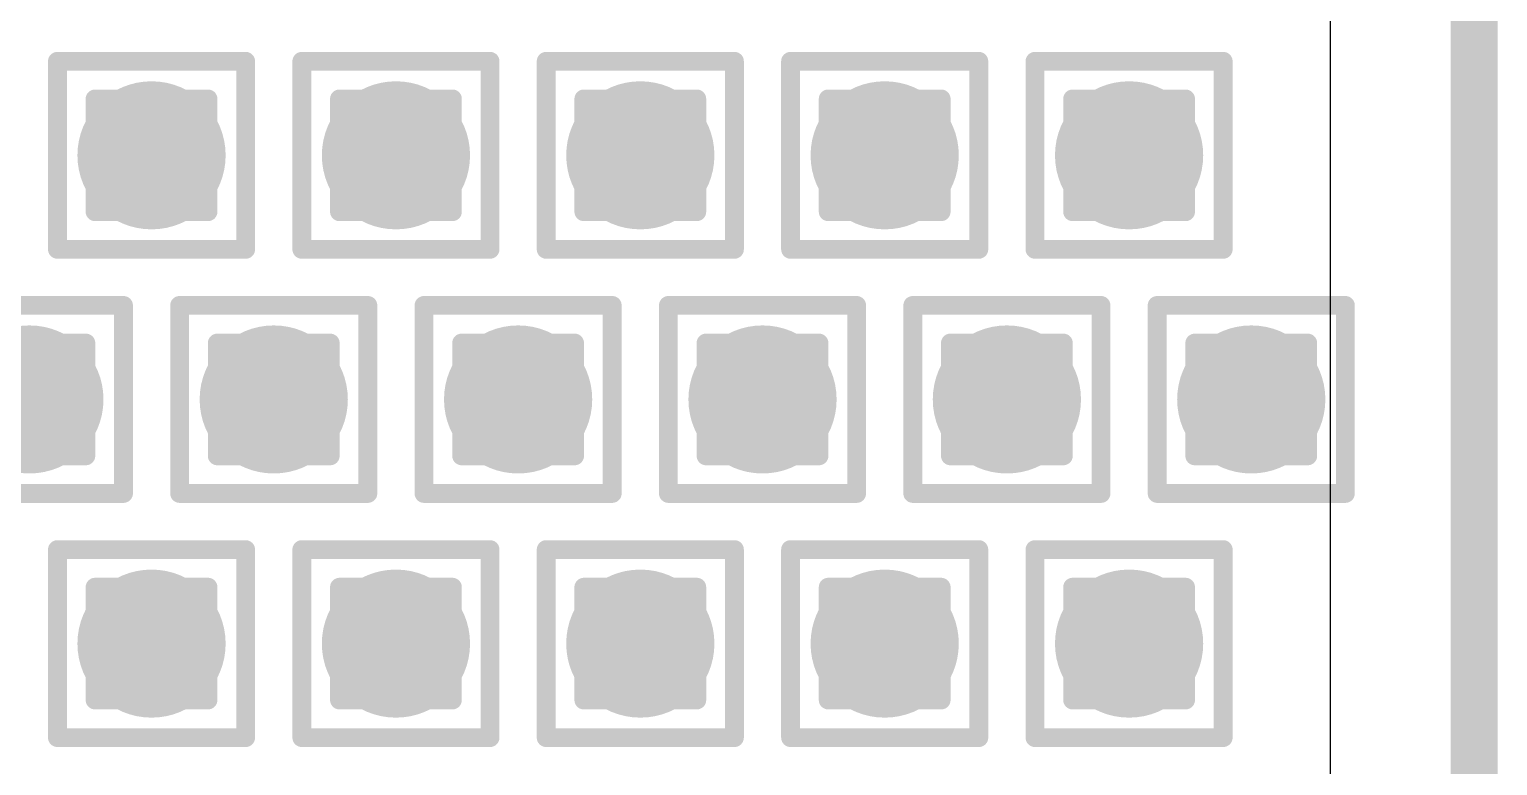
# Model space of a CAD drawing. Header units: inches. Extents: x -18 to 5357, y -8 to 5291.
# Drawn here: x 42.101 to 46.064, y 9.728 to 11.717 of the extents above; entities that cross this region are included whole.
import ezdxf

# ---------------------------------------------------------------- set-up
doc = ezdxf.new("R2010")
doc.units = ezdxf.units.IN
for name, color, linetype in [('Board Outline', 216, 'Continuous'), ('Bottom Layer', 5, 'Continuous'), ('Drill Drawing', 1, 'Continuous'), ('Ground', 16, 'Continuous'), ('Power', 76, 'Continuous'), ('Top Layer', 1, 'Continuous'), ('Via Holes', 16, 'Continuous')]:
    doc.layers.add(name, color=color, linetype=linetype)

msp = doc.modelspace()

# ---------------------------------------------------------------- hatches: boundary and pattern name
at = {"layer": 'Bottom Layer'}
h = msp.add_hatch(color=5, dxfattribs=at)
edge = h.paths.add_edge_path()
edge.add_arc((42.4308, 11.3767), 0.2, 0, 360)
h = msp.add_hatch(color=5, dxfattribs=at)
edge = h.paths.add_edge_path()
edge.add_arc((43.0904, 11.3767), 0.2, 0, 360)
h = msp.add_hatch(color=5, dxfattribs=at)
edge = h.paths.add_edge_path()
edge.add_arc((43.7499, 11.3767), 0.2, 0, 360)
h = msp.add_hatch(color=5, dxfattribs=at)
edge = h.paths.add_edge_path()
edge.add_arc((44.4094, 11.3767), 0.2, 0, 360)
h = msp.add_hatch(color=5, dxfattribs=at)
edge = h.paths.add_edge_path()
edge.add_arc((45.069, 11.3767), 0.2, 0, 360)
h = msp.add_hatch(color=5, dxfattribs=at)
edge = h.paths.add_edge_path()
edge.add_arc((42.1011, 10.7172), 0.2, 0, 360)
h = msp.add_hatch(color=5, dxfattribs=at)
edge = h.paths.add_edge_path()
edge.add_arc((42.7606, 10.7172), 0.2, 0, 360)
h = msp.add_hatch(color=5, dxfattribs=at)
edge = h.paths.add_edge_path()
edge.add_arc((43.4201, 10.7172), 0.2, 0, 360)
h = msp.add_hatch(color=5, dxfattribs=at)
edge = h.paths.add_edge_path()
edge.add_arc((44.0797, 10.7172), 0.2, 0, 360)
h = msp.add_hatch(color=5, dxfattribs=at)
edge = h.paths.add_edge_path()
edge.add_arc((44.7392, 10.7172), 0.2, 0, 360)
h = msp.add_hatch(color=5, dxfattribs=at)
edge = h.paths.add_edge_path()
edge.add_arc((45.3987, 10.7172), 0.2, 0, 360)
h = msp.add_hatch(color=5, dxfattribs=at)
edge = h.paths.add_edge_path()
edge.add_arc((42.4308, 10.0576), 0.2, 0, 360)
h = msp.add_hatch(color=5, dxfattribs=at)
edge = h.paths.add_edge_path()
edge.add_arc((43.0904, 10.0576), 0.2, 0, 360)
h = msp.add_hatch(color=5, dxfattribs=at)
edge = h.paths.add_edge_path()
edge.add_arc((43.7499, 10.0576), 0.2, 0, 360)
h = msp.add_hatch(color=5, dxfattribs=at)
edge = h.paths.add_edge_path()
edge.add_arc((44.4094, 10.0576), 0.2, 0, 360)
h = msp.add_hatch(color=5, dxfattribs=at)
edge = h.paths.add_edge_path()
edge.add_arc((45.069, 10.0576), 0.2, 0, 360)
at = {"layer": 'Ground'}
h = msp.add_hatch(color=16, dxfattribs=at)
edge = h.paths.add_edge_path()
edge.add_arc((42.4308, 11.3767), 0.2, 0, 360)
h = msp.add_hatch(color=16, dxfattribs=at)
edge = h.paths.add_edge_path()
edge.add_arc((43.0904, 11.3767), 0.2, 0, 360)
h = msp.add_hatch(color=16, dxfattribs=at)
edge = h.paths.add_edge_path()
edge.add_arc((43.7499, 11.3767), 0.2, 0, 360)
h = msp.add_hatch(color=16, dxfattribs=at)
edge = h.paths.add_edge_path()
edge.add_arc((44.4094, 11.3767), 0.2, 0, 360)
h = msp.add_hatch(color=16, dxfattribs=at)
edge = h.paths.add_edge_path()
edge.add_arc((45.069, 11.3767), 0.2, 0, 360)
h = msp.add_hatch(color=16, dxfattribs=at)
edge = h.paths.add_edge_path()
edge.add_arc((42.1011, 10.7172), 0.2, 0, 360)
h = msp.add_hatch(color=16, dxfattribs=at)
edge = h.paths.add_edge_path()
edge.add_arc((42.7606, 10.7172), 0.2, 0, 360)
h = msp.add_hatch(color=16, dxfattribs=at)
edge = h.paths.add_edge_path()
edge.add_arc((43.4201, 10.7172), 0.2, 0, 360)
h = msp.add_hatch(color=16, dxfattribs=at)
edge = h.paths.add_edge_path()
edge.add_arc((44.0797, 10.7172), 0.2, 0, 360)
h = msp.add_hatch(color=16, dxfattribs=at)
edge = h.paths.add_edge_path()
edge.add_arc((44.7392, 10.7172), 0.2, 0, 360)
h = msp.add_hatch(color=16, dxfattribs=at)
edge = h.paths.add_edge_path()
edge.add_arc((45.3987, 10.7172), 0.2, 0, 360)
h = msp.add_hatch(color=16, dxfattribs=at)
edge = h.paths.add_edge_path()
edge.add_arc((42.4308, 10.0576), 0.2, 0, 360)
h = msp.add_hatch(color=16, dxfattribs=at)
edge = h.paths.add_edge_path()
edge.add_arc((43.0904, 10.0576), 0.2, 0, 360)
h = msp.add_hatch(color=16, dxfattribs=at)
edge = h.paths.add_edge_path()
edge.add_arc((43.7499, 10.0576), 0.2, 0, 360)
h = msp.add_hatch(color=16, dxfattribs=at)
edge = h.paths.add_edge_path()
edge.add_arc((44.4094, 10.0576), 0.2, 0, 360)
h = msp.add_hatch(color=16, dxfattribs=at)
edge = h.paths.add_edge_path()
edge.add_arc((45.069, 10.0576), 0.2, 0, 360)
at = {"layer": 'Power'}
h = msp.add_hatch(color=76, dxfattribs=at)
edge = h.paths.add_edge_path()
edge.add_arc((42.4308, 11.3767), 0.2, 0, 360)
h = msp.add_hatch(color=76, dxfattribs=at)
edge = h.paths.add_edge_path()
edge.add_arc((43.0904, 11.3767), 0.2, 0, 360)
h = msp.add_hatch(color=76, dxfattribs=at)
edge = h.paths.add_edge_path()
edge.add_arc((43.7499, 11.3767), 0.2, 0, 360)
h = msp.add_hatch(color=76, dxfattribs=at)
edge = h.paths.add_edge_path()
edge.add_arc((44.4094, 11.3767), 0.2, 0, 360)
h = msp.add_hatch(color=76, dxfattribs=at)
edge = h.paths.add_edge_path()
edge.add_arc((45.069, 11.3767), 0.2, 0, 360)
h = msp.add_hatch(color=76, dxfattribs=at)
edge = h.paths.add_edge_path()
edge.add_arc((42.1011, 10.7172), 0.2, 0, 360)
h = msp.add_hatch(color=76, dxfattribs=at)
edge = h.paths.add_edge_path()
edge.add_arc((42.7606, 10.7172), 0.2, 0, 360)
h = msp.add_hatch(color=76, dxfattribs=at)
edge = h.paths.add_edge_path()
edge.add_arc((43.4201, 10.7172), 0.2, 0, 360)
h = msp.add_hatch(color=76, dxfattribs=at)
edge = h.paths.add_edge_path()
edge.add_arc((44.0797, 10.7172), 0.2, 0, 360)
h = msp.add_hatch(color=76, dxfattribs=at)
edge = h.paths.add_edge_path()
edge.add_arc((44.7392, 10.7172), 0.2, 0, 360)
h = msp.add_hatch(color=76, dxfattribs=at)
edge = h.paths.add_edge_path()
edge.add_arc((45.3987, 10.7172), 0.2, 0, 360)
h = msp.add_hatch(color=76, dxfattribs=at)
edge = h.paths.add_edge_path()
edge.add_arc((42.4308, 10.0576), 0.2, 0, 360)
h = msp.add_hatch(color=76, dxfattribs=at)
edge = h.paths.add_edge_path()
edge.add_arc((43.0904, 10.0576), 0.2, 0, 360)
h = msp.add_hatch(color=76, dxfattribs=at)
edge = h.paths.add_edge_path()
edge.add_arc((43.7499, 10.0576), 0.2, 0, 360)
h = msp.add_hatch(color=76, dxfattribs=at)
edge = h.paths.add_edge_path()
edge.add_arc((44.4094, 10.0576), 0.2, 0, 360)
h = msp.add_hatch(color=76, dxfattribs=at)
edge = h.paths.add_edge_path()
edge.add_arc((45.069, 10.0576), 0.2, 0, 360)
at = {"layer": 'Top Layer'}
h = msp.add_hatch(color=1, dxfattribs=at)
edge = h.paths.add_edge_path()
edge.add_arc((42.4308, 11.3767), 0.2, 0, 360)
h = msp.add_hatch(color=1, dxfattribs=at)
edge = h.paths.add_edge_path()
edge.add_arc((43.0904, 11.3767), 0.2, 0, 360)
h = msp.add_hatch(color=1, dxfattribs=at)
edge = h.paths.add_edge_path()
edge.add_arc((43.7499, 11.3767), 0.2, 0, 360)
h = msp.add_hatch(color=1, dxfattribs=at)
edge = h.paths.add_edge_path()
edge.add_arc((44.4094, 11.3767), 0.2, 0, 360)
h = msp.add_hatch(color=1, dxfattribs=at)
edge = h.paths.add_edge_path()
edge.add_arc((45.069, 11.3767), 0.2, 0, 360)
h = msp.add_hatch(color=1, dxfattribs=at)
edge = h.paths.add_edge_path()
edge.add_arc((42.1011, 10.7172), 0.2, 0, 360)
h = msp.add_hatch(color=1, dxfattribs=at)
edge = h.paths.add_edge_path()
edge.add_arc((42.7606, 10.7172), 0.2, 0, 360)
h = msp.add_hatch(color=1, dxfattribs=at)
edge = h.paths.add_edge_path()
edge.add_arc((43.4201, 10.7172), 0.2, 0, 360)
h = msp.add_hatch(color=1, dxfattribs=at)
edge = h.paths.add_edge_path()
edge.add_arc((44.0797, 10.7172), 0.2, 0, 360)
h = msp.add_hatch(color=1, dxfattribs=at)
edge = h.paths.add_edge_path()
edge.add_arc((44.7392, 10.7172), 0.2, 0, 360)
h = msp.add_hatch(color=1, dxfattribs=at)
edge = h.paths.add_edge_path()
edge.add_arc((45.3987, 10.7172), 0.2, 0, 360)
h = msp.add_hatch(color=1, dxfattribs=at)
edge = h.paths.add_edge_path()
edge.add_arc((42.4308, 10.0576), 0.2, 0, 360)
h = msp.add_hatch(color=1, dxfattribs=at)
edge = h.paths.add_edge_path()
edge.add_arc((43.0904, 10.0576), 0.2, 0, 360)
h = msp.add_hatch(color=1, dxfattribs=at)
edge = h.paths.add_edge_path()
edge.add_arc((43.7499, 10.0576), 0.2, 0, 360)
h = msp.add_hatch(color=1, dxfattribs=at)
edge = h.paths.add_edge_path()
edge.add_arc((44.4094, 10.0576), 0.2, 0, 360)
h = msp.add_hatch(color=1, dxfattribs=at)
edge = h.paths.add_edge_path()
edge.add_arc((45.069, 10.0576), 0.2, 0, 360)
at = {"layer": 'Via Holes'}
h = msp.add_hatch(color=7, dxfattribs=at)
edge = h.paths.add_edge_path()
edge.add_arc((42.4308, 11.3767), 0.1, 0, 360)
h = msp.add_hatch(color=7, dxfattribs=at)
edge = h.paths.add_edge_path()
edge.add_arc((43.0904, 11.3767), 0.1, 0, 360)
h = msp.add_hatch(color=7, dxfattribs=at)
edge = h.paths.add_edge_path()
edge.add_arc((43.7499, 11.3767), 0.1, 0, 360)
h = msp.add_hatch(color=7, dxfattribs=at)
edge = h.paths.add_edge_path()
edge.add_arc((44.4094, 11.3767), 0.1, 0, 360)
h = msp.add_hatch(color=7, dxfattribs=at)
edge = h.paths.add_edge_path()
edge.add_arc((45.069, 11.3767), 0.1, 0, 360)
h = msp.add_hatch(color=7, dxfattribs=at)
edge = h.paths.add_edge_path()
edge.add_arc((42.1011, 10.7172), 0.1, 0, 360)
h = msp.add_hatch(color=7, dxfattribs=at)
edge = h.paths.add_edge_path()
edge.add_arc((42.7606, 10.7172), 0.1, 0, 360)
h = msp.add_hatch(color=7, dxfattribs=at)
edge = h.paths.add_edge_path()
edge.add_arc((43.4201, 10.7172), 0.1, 0, 360)
h = msp.add_hatch(color=7, dxfattribs=at)
edge = h.paths.add_edge_path()
edge.add_arc((44.0797, 10.7172), 0.1, 0, 360)
h = msp.add_hatch(color=7, dxfattribs=at)
edge = h.paths.add_edge_path()
edge.add_arc((44.7392, 10.7172), 0.1, 0, 360)
h = msp.add_hatch(color=7, dxfattribs=at)
edge = h.paths.add_edge_path()
edge.add_arc((45.3987, 10.7172), 0.1, 0, 360)
h = msp.add_hatch(color=7, dxfattribs=at)
edge = h.paths.add_edge_path()
edge.add_arc((42.4308, 10.0576), 0.1, 0, 360)
h = msp.add_hatch(color=7, dxfattribs=at)
edge = h.paths.add_edge_path()
edge.add_arc((43.0904, 10.0576), 0.1, 0, 360)
h = msp.add_hatch(color=7, dxfattribs=at)
edge = h.paths.add_edge_path()
edge.add_arc((43.7499, 10.0576), 0.1, 0, 360)
h = msp.add_hatch(color=7, dxfattribs=at)
edge = h.paths.add_edge_path()
edge.add_arc((44.4094, 10.0576), 0.1, 0, 360)
h = msp.add_hatch(color=7, dxfattribs=at)
edge = h.paths.add_edge_path()
edge.add_arc((45.069, 10.0576), 0.1, 0, 360)

# ---------------------------------------------------------------- linework, layer by layer
at = {"layer": 'Board Outline'}
msp.add_lwpolyline([(46.0001, -1.4599, 0.127, 0.127, 0), (46.0001, 73.4601, 0.127, 0.127, 0)], format="xyseb", dxfattribs=at)
at = {"layer": 'Bottom Layer'}
msp.add_line((45.6117, 13.8565), (45.6117, -1.4599), dxfattribs=at)
at = {"layer": 'Drill Drawing'}
for points in [[(42.1768, 11.6307, 0.0508, 0.0508, 0), (42.6848, 11.6307, 0.0508, 0.0508, 0)], [(42.1768, 11.1227, 0.0508, 0.0508, 0), (42.1768, 11.6307, 0.0508, 0.0508, 0)], [(42.6848, 11.1227, 0.0508, 0.0508, 0), (42.6848, 11.6307, 0.0508, 0.0508, 0)], [(42.8364, 11.6307, 0.0508, 0.0508, 0), (43.3444, 11.6307, 0.0508, 0.0508, 0)], [(42.8364, 11.1227, 0.0508, 0.0508, 0), (42.8364, 11.6307, 0.0508, 0.0508, 0)], [(43.3444, 11.1227, 0.0508, 0.0508, 0), (43.3444, 11.6307, 0.0508, 0.0508, 0)], [(43.4959, 11.6307, 0.0508, 0.0508, 0), (44.0039, 11.6307, 0.0508, 0.0508, 0)], [(43.4959, 11.1227, 0.0508, 0.0508, 0), (43.4959, 11.6307, 0.0508, 0.0508, 0)], [(44.0039, 11.1227, 0.0508, 0.0508, 0), (44.0039, 11.6307, 0.0508, 0.0508, 0)], [(44.1554, 11.6307, 0.0508, 0.0508, 0), (44.6634, 11.6307, 0.0508, 0.0508, 0)], [(44.1554, 11.1227, 0.0508, 0.0508, 0), (44.1554, 11.6307, 0.0508, 0.0508, 0)], [(44.6634, 11.1227, 0.0508, 0.0508, 0), (44.6634, 11.6307, 0.0508, 0.0508, 0)], [(44.815, 11.6307, 0.0508, 0.0508, 0), (45.323, 11.6307, 0.0508, 0.0508, 0)], [(44.815, 11.1227, 0.0508, 0.0508, 0), (44.815, 11.6307, 0.0508, 0.0508, 0)], [(45.323, 11.1227, 0.0508, 0.0508, 0), (45.323, 11.6307, 0.0508, 0.0508, 0)], [(42.2784, 11.5291, 0.0508, 0.0508, 0), (42.5832, 11.5291, 0.0508, 0.0508, 0)], [(42.2784, 11.2243, 0.0508, 0.0508, 0), (42.2784, 11.5291, 0.0508, 0.0508, 0)], [(42.5832, 11.2243, 0.0508, 0.0508, 0), (42.5832, 11.5291, 0.0508, 0.0508, 0)], [(42.938, 11.5291, 0.0508, 0.0508, 0), (43.2428, 11.5291, 0.0508, 0.0508, 0)], [(42.938, 11.2243, 0.0508, 0.0508, 0), (42.938, 11.5291, 0.0508, 0.0508, 0)], [(43.2428, 11.2243, 0.0508, 0.0508, 0), (43.2428, 11.5291, 0.0508, 0.0508, 0)], [(43.5975, 11.5291, 0.0508, 0.0508, 0), (43.9023, 11.5291, 0.0508, 0.0508, 0)], [(43.5975, 11.2243, 0.0508, 0.0508, 0), (43.5975, 11.5291, 0.0508, 0.0508, 0)], [(43.9023, 11.2243, 0.0508, 0.0508, 0), (43.9023, 11.5291, 0.0508, 0.0508, 0)], [(44.257, 11.5291, 0.0508, 0.0508, 0), (44.5618, 11.5291, 0.0508, 0.0508, 0)], [(44.257, 11.2243, 0.0508, 0.0508, 0), (44.257, 11.5291, 0.0508, 0.0508, 0)], [(44.5618, 11.2243, 0.0508, 0.0508, 0), (44.5618, 11.5291, 0.0508, 0.0508, 0)], [(44.9166, 11.5291, 0.0508, 0.0508, 0), (45.2214, 11.5291, 0.0508, 0.0508, 0)], [(44.9166, 11.2243, 0.0508, 0.0508, 0), (44.9166, 11.5291, 0.0508, 0.0508, 0)], [(45.2214, 11.2243, 0.0508, 0.0508, 0), (45.2214, 11.5291, 0.0508, 0.0508, 0)], [(42.2784, 11.2243, 0.0508, 0.0508, 0), (42.5832, 11.2243, 0.0508, 0.0508, 0)], [(42.938, 11.2243, 0.0508, 0.0508, 0), (43.2428, 11.2243, 0.0508, 0.0508, 0)], [(43.5975, 11.2243, 0.0508, 0.0508, 0), (43.9023, 11.2243, 0.0508, 0.0508, 0)], [(44.257, 11.2243, 0.0508, 0.0508, 0), (44.5618, 11.2243, 0.0508, 0.0508, 0)], [(44.9166, 11.2243, 0.0508, 0.0508, 0), (45.2214, 11.2243, 0.0508, 0.0508, 0)], [(42.1768, 11.1227, 0.0508, 0.0508, 0), (42.6848, 11.1227, 0.0508, 0.0508, 0)], [(42.8364, 11.1227, 0.0508, 0.0508, 0), (43.3444, 11.1227, 0.0508, 0.0508, 0)], [(43.4959, 11.1227, 0.0508, 0.0508, 0), (44.0039, 11.1227, 0.0508, 0.0508, 0)], [(44.1554, 11.1227, 0.0508, 0.0508, 0), (44.6634, 11.1227, 0.0508, 0.0508, 0)], [(44.815, 11.1227, 0.0508, 0.0508, 0), (45.323, 11.1227, 0.0508, 0.0508, 0)], [(41.8471, 10.9712, 0.0508, 0.0508, 0), (42.3551, 10.9712, 0.0508, 0.0508, 0)], [(42.3551, 10.4632, 0.0508, 0.0508, 0), (42.3551, 10.9712, 0.0508, 0.0508, 0)], [(42.5066, 10.9712, 0.0508, 0.0508, 0), (43.0146, 10.9712, 0.0508, 0.0508, 0)], [(42.5066, 10.4632, 0.0508, 0.0508, 0), (42.5066, 10.9712, 0.0508, 0.0508, 0)], [(43.0146, 10.4632, 0.0508, 0.0508, 0), (43.0146, 10.9712, 0.0508, 0.0508, 0)], [(43.1661, 10.9712, 0.0508, 0.0508, 0), (43.6741, 10.9712, 0.0508, 0.0508, 0)], [(43.1661, 10.4632, 0.0508, 0.0508, 0), (43.1661, 10.9712, 0.0508, 0.0508, 0)], [(43.6741, 10.4632, 0.0508, 0.0508, 0), (43.6741, 10.9712, 0.0508, 0.0508, 0)], [(43.8257, 10.9712, 0.0508, 0.0508, 0), (44.3337, 10.9712, 0.0508, 0.0508, 0)], [(43.8257, 10.4632, 0.0508, 0.0508, 0), (43.8257, 10.9712, 0.0508, 0.0508, 0)], [(44.3337, 10.4632, 0.0508, 0.0508, 0), (44.3337, 10.9712, 0.0508, 0.0508, 0)], [(44.4852, 10.9712, 0.0508, 0.0508, 0), (44.9932, 10.9712, 0.0508, 0.0508, 0)], [(44.4852, 10.4632, 0.0508, 0.0508, 0), (44.4852, 10.9712, 0.0508, 0.0508, 0)], [(44.9932, 10.4632, 0.0508, 0.0508, 0), (44.9932, 10.9712, 0.0508, 0.0508, 0)], [(45.1447, 10.9712, 0.0508, 0.0508, 0), (45.6527, 10.9712, 0.0508, 0.0508, 0)], [(45.1447, 10.4632, 0.0508, 0.0508, 0), (45.1447, 10.9712, 0.0508, 0.0508, 0)], [(45.6527, 10.4632, 0.0508, 0.0508, 0), (45.6527, 10.9712, 0.0508, 0.0508, 0)], [(41.9487, 10.8696, 0.0508, 0.0508, 0), (42.2535, 10.8696, 0.0508, 0.0508, 0)], [(42.2535, 10.5648, 0.0508, 0.0508, 0), (42.2535, 10.8696, 0.0508, 0.0508, 0)], [(42.6082, 10.8696, 0.0508, 0.0508, 0), (42.913, 10.8696, 0.0508, 0.0508, 0)], [(42.6082, 10.5648, 0.0508, 0.0508, 0), (42.6082, 10.8696, 0.0508, 0.0508, 0)], [(42.913, 10.5648, 0.0508, 0.0508, 0), (42.913, 10.8696, 0.0508, 0.0508, 0)], [(43.2677, 10.8696, 0.0508, 0.0508, 0), (43.5725, 10.8696, 0.0508, 0.0508, 0)], [(43.2677, 10.5648, 0.0508, 0.0508, 0), (43.2677, 10.8696, 0.0508, 0.0508, 0)], [(43.5725, 10.5648, 0.0508, 0.0508, 0), (43.5725, 10.8696, 0.0508, 0.0508, 0)], [(43.9273, 10.8696, 0.0508, 0.0508, 0), (44.2321, 10.8696, 0.0508, 0.0508, 0)], [(43.9273, 10.5648, 0.0508, 0.0508, 0), (43.9273, 10.8696, 0.0508, 0.0508, 0)], [(44.2321, 10.5648, 0.0508, 0.0508, 0), (44.2321, 10.8696, 0.0508, 0.0508, 0)], [(44.5868, 10.8696, 0.0508, 0.0508, 0), (44.8916, 10.8696, 0.0508, 0.0508, 0)], [(44.5868, 10.5648, 0.0508, 0.0508, 0), (44.5868, 10.8696, 0.0508, 0.0508, 0)], [(44.8916, 10.5648, 0.0508, 0.0508, 0), (44.8916, 10.8696, 0.0508, 0.0508, 0)], [(45.2463, 10.8696, 0.0508, 0.0508, 0), (45.5511, 10.8696, 0.0508, 0.0508, 0)], [(45.2463, 10.5648, 0.0508, 0.0508, 0), (45.2463, 10.8696, 0.0508, 0.0508, 0)], [(45.5511, 10.5648, 0.0508, 0.0508, 0), (45.5511, 10.8696, 0.0508, 0.0508, 0)], [(41.9487, 10.5648, 0.0508, 0.0508, 0), (42.2535, 10.5648, 0.0508, 0.0508, 0)], [(42.6082, 10.5648, 0.0508, 0.0508, 0), (42.913, 10.5648, 0.0508, 0.0508, 0)], [(43.2677, 10.5648, 0.0508, 0.0508, 0), (43.5725, 10.5648, 0.0508, 0.0508, 0)], [(43.9273, 10.5648, 0.0508, 0.0508, 0), (44.2321, 10.5648, 0.0508, 0.0508, 0)], [(44.5868, 10.5648, 0.0508, 0.0508, 0), (44.8916, 10.5648, 0.0508, 0.0508, 0)], [(45.2463, 10.5648, 0.0508, 0.0508, 0), (45.5511, 10.5648, 0.0508, 0.0508, 0)], [(41.8471, 10.4632, 0.0508, 0.0508, 0), (42.3551, 10.4632, 0.0508, 0.0508, 0)], [(42.5066, 10.4632, 0.0508, 0.0508, 0), (43.0146, 10.4632, 0.0508, 0.0508, 0)], [(43.1661, 10.4632, 0.0508, 0.0508, 0), (43.6741, 10.4632, 0.0508, 0.0508, 0)], [(43.8257, 10.4632, 0.0508, 0.0508, 0), (44.3337, 10.4632, 0.0508, 0.0508, 0)], [(44.4852, 10.4632, 0.0508, 0.0508, 0), (44.9932, 10.4632, 0.0508, 0.0508, 0)], [(45.1447, 10.4632, 0.0508, 0.0508, 0), (45.6527, 10.4632, 0.0508, 0.0508, 0)], [(42.1768, 10.3116, 0.0508, 0.0508, 0), (42.6848, 10.3116, 0.0508, 0.0508, 0)], [(42.1768, 9.8036, 0.0508, 0.0508, 0), (42.1768, 10.3116, 0.0508, 0.0508, 0)], [(42.6848, 9.8036, 0.0508, 0.0508, 0), (42.6848, 10.3116, 0.0508, 0.0508, 0)], [(42.8364, 10.3116, 0.0508, 0.0508, 0), (43.3444, 10.3116, 0.0508, 0.0508, 0)], [(42.8364, 9.8036, 0.0508, 0.0508, 0), (42.8364, 10.3116, 0.0508, 0.0508, 0)], [(43.3444, 9.8036, 0.0508, 0.0508, 0), (43.3444, 10.3116, 0.0508, 0.0508, 0)], [(43.4959, 10.3116, 0.0508, 0.0508, 0), (44.0039, 10.3116, 0.0508, 0.0508, 0)], [(43.4959, 9.8036, 0.0508, 0.0508, 0), (43.4959, 10.3116, 0.0508, 0.0508, 0)], [(44.0039, 9.8036, 0.0508, 0.0508, 0), (44.0039, 10.3116, 0.0508, 0.0508, 0)], [(44.1554, 10.3116, 0.0508, 0.0508, 0), (44.6634, 10.3116, 0.0508, 0.0508, 0)], [(44.1554, 9.8036, 0.0508, 0.0508, 0), (44.1554, 10.3116, 0.0508, 0.0508, 0)], [(44.6634, 9.8036, 0.0508, 0.0508, 0), (44.6634, 10.3116, 0.0508, 0.0508, 0)], [(44.815, 10.3116, 0.0508, 0.0508, 0), (45.323, 10.3116, 0.0508, 0.0508, 0)], [(44.815, 9.8036, 0.0508, 0.0508, 0), (44.815, 10.3116, 0.0508, 0.0508, 0)], [(45.323, 9.8036, 0.0508, 0.0508, 0), (45.323, 10.3116, 0.0508, 0.0508, 0)], [(42.2784, 10.21, 0.0508, 0.0508, 0), (42.5832, 10.21, 0.0508, 0.0508, 0)], [(42.2784, 9.9052, 0.0508, 0.0508, 0), (42.2784, 10.21, 0.0508, 0.0508, 0)], [(42.5832, 9.9052, 0.0508, 0.0508, 0), (42.5832, 10.21, 0.0508, 0.0508, 0)], [(42.938, 10.21, 0.0508, 0.0508, 0), (43.2428, 10.21, 0.0508, 0.0508, 0)], [(42.938, 9.9052, 0.0508, 0.0508, 0), (42.938, 10.21, 0.0508, 0.0508, 0)], [(43.2428, 9.9052, 0.0508, 0.0508, 0), (43.2428, 10.21, 0.0508, 0.0508, 0)], [(43.5975, 10.21, 0.0508, 0.0508, 0), (43.9023, 10.21, 0.0508, 0.0508, 0)], [(43.5975, 9.9052, 0.0508, 0.0508, 0), (43.5975, 10.21, 0.0508, 0.0508, 0)], [(43.9023, 9.9052, 0.0508, 0.0508, 0), (43.9023, 10.21, 0.0508, 0.0508, 0)], [(44.257, 10.21, 0.0508, 0.0508, 0), (44.5618, 10.21, 0.0508, 0.0508, 0)], [(44.257, 9.9052, 0.0508, 0.0508, 0), (44.257, 10.21, 0.0508, 0.0508, 0)], [(44.5618, 9.9052, 0.0508, 0.0508, 0), (44.5618, 10.21, 0.0508, 0.0508, 0)], [(44.9166, 10.21, 0.0508, 0.0508, 0), (45.2214, 10.21, 0.0508, 0.0508, 0)], [(44.9166, 9.9052, 0.0508, 0.0508, 0), (44.9166, 10.21, 0.0508, 0.0508, 0)], [(45.2214, 9.9052, 0.0508, 0.0508, 0), (45.2214, 10.21, 0.0508, 0.0508, 0)], [(42.2784, 9.9052, 0.0508, 0.0508, 0), (42.5832, 9.9052, 0.0508, 0.0508, 0)], [(42.938, 9.9052, 0.0508, 0.0508, 0), (43.2428, 9.9052, 0.0508, 0.0508, 0)], [(43.5975, 9.9052, 0.0508, 0.0508, 0), (43.9023, 9.9052, 0.0508, 0.0508, 0)], [(44.257, 9.9052, 0.0508, 0.0508, 0), (44.5618, 9.9052, 0.0508, 0.0508, 0)], [(44.9166, 9.9052, 0.0508, 0.0508, 0), (45.2214, 9.9052, 0.0508, 0.0508, 0)], [(42.1768, 9.8036, 0.0508, 0.0508, 0), (42.6848, 9.8036, 0.0508, 0.0508, 0)], [(42.8364, 9.8036, 0.0508, 0.0508, 0), (43.3444, 9.8036, 0.0508, 0.0508, 0)], [(43.4959, 9.8036, 0.0508, 0.0508, 0), (44.0039, 9.8036, 0.0508, 0.0508, 0)], [(44.1554, 9.8036, 0.0508, 0.0508, 0), (44.6634, 9.8036, 0.0508, 0.0508, 0)], [(44.815, 9.8036, 0.0508, 0.0508, 0), (45.323, 9.8036, 0.0508, 0.0508, 0)]]:
    msp.add_lwpolyline(points, format="xyseb", dxfattribs=at)
for points in [[(42.1641, 11.6307, 0.0254, 0.0254, 1), (42.1895, 11.6307, 0.0254, 0.0254, 1)], [(42.1641, 11.6307, 0.0254, 0.0254, 1), (42.1895, 11.6307, 0.0254, 0.0254, 1)], [(42.6721, 11.6307, 0.0254, 0.0254, 1), (42.6975, 11.6307, 0.0254, 0.0254, 1)], [(42.6721, 11.6307, 0.0254, 0.0254, 1), (42.6975, 11.6307, 0.0254, 0.0254, 1)], [(42.8237, 11.6307, 0.0254, 0.0254, 1), (42.8491, 11.6307, 0.0254, 0.0254, 1)], [(42.8237, 11.6307, 0.0254, 0.0254, 1), (42.8491, 11.6307, 0.0254, 0.0254, 1)], [(43.3317, 11.6307, 0.0254, 0.0254, 1), (43.3571, 11.6307, 0.0254, 0.0254, 1)], [(43.3317, 11.6307, 0.0254, 0.0254, 1), (43.3571, 11.6307, 0.0254, 0.0254, 1)], [(43.4832, 11.6307, 0.0254, 0.0254, 1), (43.5086, 11.6307, 0.0254, 0.0254, 1)], [(43.4832, 11.6307, 0.0254, 0.0254, 1), (43.5086, 11.6307, 0.0254, 0.0254, 1)], [(43.9912, 11.6307, 0.0254, 0.0254, 1), (44.0166, 11.6307, 0.0254, 0.0254, 1)], [(43.9912, 11.6307, 0.0254, 0.0254, 1), (44.0166, 11.6307, 0.0254, 0.0254, 1)], [(44.1427, 11.6307, 0.0254, 0.0254, 1), (44.1681, 11.6307, 0.0254, 0.0254, 1)], [(44.1427, 11.6307, 0.0254, 0.0254, 1), (44.1681, 11.6307, 0.0254, 0.0254, 1)], [(44.6507, 11.6307, 0.0254, 0.0254, 1), (44.6761, 11.6307, 0.0254, 0.0254, 1)], [(44.6507, 11.6307, 0.0254, 0.0254, 1), (44.6761, 11.6307, 0.0254, 0.0254, 1)], [(44.8023, 11.6307, 0.0254, 0.0254, 1), (44.8277, 11.6307, 0.0254, 0.0254, 1)], [(44.8023, 11.6307, 0.0254, 0.0254, 1), (44.8277, 11.6307, 0.0254, 0.0254, 1)], [(45.3103, 11.6307, 0.0254, 0.0254, 1), (45.3357, 11.6307, 0.0254, 0.0254, 1)], [(45.3103, 11.6307, 0.0254, 0.0254, 1), (45.3357, 11.6307, 0.0254, 0.0254, 1)], [(42.2657, 11.5291, 0.0254, 0.0254, 1), (42.2911, 11.5291, 0.0254, 0.0254, 1)], [(42.2657, 11.5291, 0.0254, 0.0254, 1), (42.2911, 11.5291, 0.0254, 0.0254, 1)], [(42.5705, 11.5291, 0.0254, 0.0254, 1), (42.5959, 11.5291, 0.0254, 0.0254, 1)], [(42.5705, 11.5291, 0.0254, 0.0254, 1), (42.5959, 11.5291, 0.0254, 0.0254, 1)], [(42.9253, 11.5291, 0.0254, 0.0254, 1), (42.9507, 11.5291, 0.0254, 0.0254, 1)], [(42.9253, 11.5291, 0.0254, 0.0254, 1), (42.9507, 11.5291, 0.0254, 0.0254, 1)], [(43.2301, 11.5291, 0.0254, 0.0254, 1), (43.2555, 11.5291, 0.0254, 0.0254, 1)], [(43.2301, 11.5291, 0.0254, 0.0254, 1), (43.2555, 11.5291, 0.0254, 0.0254, 1)], [(43.5848, 11.5291, 0.0254, 0.0254, 1), (43.6102, 11.5291, 0.0254, 0.0254, 1)], [(43.5848, 11.5291, 0.0254, 0.0254, 1), (43.6102, 11.5291, 0.0254, 0.0254, 1)], [(43.8896, 11.5291, 0.0254, 0.0254, 1), (43.915, 11.5291, 0.0254, 0.0254, 1)], [(43.8896, 11.5291, 0.0254, 0.0254, 1), (43.915, 11.5291, 0.0254, 0.0254, 1)], [(44.2443, 11.5291, 0.0254, 0.0254, 1), (44.2697, 11.5291, 0.0254, 0.0254, 1)], [(44.2443, 11.5291, 0.0254, 0.0254, 1), (44.2697, 11.5291, 0.0254, 0.0254, 1)], [(44.5491, 11.5291, 0.0254, 0.0254, 1), (44.5745, 11.5291, 0.0254, 0.0254, 1)], [(44.5491, 11.5291, 0.0254, 0.0254, 1), (44.5745, 11.5291, 0.0254, 0.0254, 1)], [(44.9039, 11.5291, 0.0254, 0.0254, 1), (44.9293, 11.5291, 0.0254, 0.0254, 1)], [(44.9039, 11.5291, 0.0254, 0.0254, 1), (44.9293, 11.5291, 0.0254, 0.0254, 1)], [(45.2087, 11.5291, 0.0254, 0.0254, 1), (45.2341, 11.5291, 0.0254, 0.0254, 1)], [(45.2087, 11.5291, 0.0254, 0.0254, 1), (45.2341, 11.5291, 0.0254, 0.0254, 1)], [(42.2657, 11.2243, 0.0254, 0.0254, 1), (42.2911, 11.2243, 0.0254, 0.0254, 1)], [(42.2657, 11.2243, 0.0254, 0.0254, 1), (42.2911, 11.2243, 0.0254, 0.0254, 1)], [(42.5705, 11.2243, 0.0254, 0.0254, 1), (42.5959, 11.2243, 0.0254, 0.0254, 1)], [(42.5705, 11.2243, 0.0254, 0.0254, 1), (42.5959, 11.2243, 0.0254, 0.0254, 1)], [(42.9253, 11.2243, 0.0254, 0.0254, 1), (42.9507, 11.2243, 0.0254, 0.0254, 1)], [(42.9253, 11.2243, 0.0254, 0.0254, 1), (42.9507, 11.2243, 0.0254, 0.0254, 1)], [(43.2301, 11.2243, 0.0254, 0.0254, 1), (43.2555, 11.2243, 0.0254, 0.0254, 1)], [(43.2301, 11.2243, 0.0254, 0.0254, 1), (43.2555, 11.2243, 0.0254, 0.0254, 1)], [(43.5848, 11.2243, 0.0254, 0.0254, 1), (43.6102, 11.2243, 0.0254, 0.0254, 1)], [(43.5848, 11.2243, 0.0254, 0.0254, 1), (43.6102, 11.2243, 0.0254, 0.0254, 1)], [(43.8896, 11.2243, 0.0254, 0.0254, 1), (43.915, 11.2243, 0.0254, 0.0254, 1)], [(43.8896, 11.2243, 0.0254, 0.0254, 1), (43.915, 11.2243, 0.0254, 0.0254, 1)], [(44.2443, 11.2243, 0.0254, 0.0254, 1), (44.2697, 11.2243, 0.0254, 0.0254, 1)], [(44.2443, 11.2243, 0.0254, 0.0254, 1), (44.2697, 11.2243, 0.0254, 0.0254, 1)], [(44.5491, 11.2243, 0.0254, 0.0254, 1), (44.5745, 11.2243, 0.0254, 0.0254, 1)], [(44.5491, 11.2243, 0.0254, 0.0254, 1), (44.5745, 11.2243, 0.0254, 0.0254, 1)], [(44.9039, 11.2243, 0.0254, 0.0254, 1), (44.9293, 11.2243, 0.0254, 0.0254, 1)], [(44.9039, 11.2243, 0.0254, 0.0254, 1), (44.9293, 11.2243, 0.0254, 0.0254, 1)], [(45.2087, 11.2243, 0.0254, 0.0254, 1), (45.2341, 11.2243, 0.0254, 0.0254, 1)], [(45.2087, 11.2243, 0.0254, 0.0254, 1), (45.2341, 11.2243, 0.0254, 0.0254, 1)], [(42.1641, 11.1227, 0.0254, 0.0254, 1), (42.1895, 11.1227, 0.0254, 0.0254, 1)], [(42.1641, 11.1227, 0.0254, 0.0254, 1), (42.1895, 11.1227, 0.0254, 0.0254, 1)], [(42.6721, 11.1227, 0.0254, 0.0254, 1), (42.6975, 11.1227, 0.0254, 0.0254, 1)], [(42.6721, 11.1227, 0.0254, 0.0254, 1), (42.6975, 11.1227, 0.0254, 0.0254, 1)], [(42.8237, 11.1227, 0.0254, 0.0254, 1), (42.8491, 11.1227, 0.0254, 0.0254, 1)], [(42.8237, 11.1227, 0.0254, 0.0254, 1), (42.8491, 11.1227, 0.0254, 0.0254, 1)], [(43.3317, 11.1227, 0.0254, 0.0254, 1), (43.3571, 11.1227, 0.0254, 0.0254, 1)], [(43.3317, 11.1227, 0.0254, 0.0254, 1), (43.3571, 11.1227, 0.0254, 0.0254, 1)], [(43.4832, 11.1227, 0.0254, 0.0254, 1), (43.5086, 11.1227, 0.0254, 0.0254, 1)], [(43.4832, 11.1227, 0.0254, 0.0254, 1), (43.5086, 11.1227, 0.0254, 0.0254, 1)], [(43.9912, 11.1227, 0.0254, 0.0254, 1), (44.0166, 11.1227, 0.0254, 0.0254, 1)], [(43.9912, 11.1227, 0.0254, 0.0254, 1), (44.0166, 11.1227, 0.0254, 0.0254, 1)], [(44.1427, 11.1227, 0.0254, 0.0254, 1), (44.1681, 11.1227, 0.0254, 0.0254, 1)], [(44.1427, 11.1227, 0.0254, 0.0254, 1), (44.1681, 11.1227, 0.0254, 0.0254, 1)], [(44.6507, 11.1227, 0.0254, 0.0254, 1), (44.6761, 11.1227, 0.0254, 0.0254, 1)], [(44.6507, 11.1227, 0.0254, 0.0254, 1), (44.6761, 11.1227, 0.0254, 0.0254, 1)], [(44.8023, 11.1227, 0.0254, 0.0254, 1), (44.8277, 11.1227, 0.0254, 0.0254, 1)], [(44.8023, 11.1227, 0.0254, 0.0254, 1), (44.8277, 11.1227, 0.0254, 0.0254, 1)], [(45.3103, 11.1227, 0.0254, 0.0254, 1), (45.3357, 11.1227, 0.0254, 0.0254, 1)], [(45.3103, 11.1227, 0.0254, 0.0254, 1), (45.3357, 11.1227, 0.0254, 0.0254, 1)], [(42.3424, 10.9712, 0.0254, 0.0254, 1), (42.3678, 10.9712, 0.0254, 0.0254, 1)], [(42.3424, 10.9712, 0.0254, 0.0254, 1), (42.3678, 10.9712, 0.0254, 0.0254, 1)], [(42.4939, 10.9712, 0.0254, 0.0254, 1), (42.5193, 10.9712, 0.0254, 0.0254, 1)], [(42.4939, 10.9712, 0.0254, 0.0254, 1), (42.5193, 10.9712, 0.0254, 0.0254, 1)], [(43.0019, 10.9712, 0.0254, 0.0254, 1), (43.0273, 10.9712, 0.0254, 0.0254, 1)], [(43.0019, 10.9712, 0.0254, 0.0254, 1), (43.0273, 10.9712, 0.0254, 0.0254, 1)], [(43.1534, 10.9712, 0.0254, 0.0254, 1), (43.1788, 10.9712, 0.0254, 0.0254, 1)], [(43.1534, 10.9712, 0.0254, 0.0254, 1), (43.1788, 10.9712, 0.0254, 0.0254, 1)], [(43.6614, 10.9712, 0.0254, 0.0254, 1), (43.6868, 10.9712, 0.0254, 0.0254, 1)], [(43.6614, 10.9712, 0.0254, 0.0254, 1), (43.6868, 10.9712, 0.0254, 0.0254, 1)], [(43.813, 10.9712, 0.0254, 0.0254, 1), (43.8384, 10.9712, 0.0254, 0.0254, 1)], [(43.813, 10.9712, 0.0254, 0.0254, 1), (43.8384, 10.9712, 0.0254, 0.0254, 1)], [(44.321, 10.9712, 0.0254, 0.0254, 1), (44.3464, 10.9712, 0.0254, 0.0254, 1)], [(44.321, 10.9712, 0.0254, 0.0254, 1), (44.3464, 10.9712, 0.0254, 0.0254, 1)], [(44.4725, 10.9712, 0.0254, 0.0254, 1), (44.4979, 10.9712, 0.0254, 0.0254, 1)], [(44.4725, 10.9712, 0.0254, 0.0254, 1), (44.4979, 10.9712, 0.0254, 0.0254, 1)], [(44.9805, 10.9712, 0.0254, 0.0254, 1), (45.0059, 10.9712, 0.0254, 0.0254, 1)], [(44.9805, 10.9712, 0.0254, 0.0254, 1), (45.0059, 10.9712, 0.0254, 0.0254, 1)], [(45.132, 10.9712, 0.0254, 0.0254, 1), (45.1574, 10.9712, 0.0254, 0.0254, 1)], [(45.132, 10.9712, 0.0254, 0.0254, 1), (45.1574, 10.9712, 0.0254, 0.0254, 1)], [(45.64, 10.9712, 0.0254, 0.0254, 1), (45.6654, 10.9712, 0.0254, 0.0254, 1)], [(45.64, 10.9712, 0.0254, 0.0254, 1), (45.6654, 10.9712, 0.0254, 0.0254, 1)], [(42.2408, 10.8696, 0.0254, 0.0254, 1), (42.2662, 10.8696, 0.0254, 0.0254, 1)], [(42.2408, 10.8696, 0.0254, 0.0254, 1), (42.2662, 10.8696, 0.0254, 0.0254, 1)], [(42.5955, 10.8696, 0.0254, 0.0254, 1), (42.6209, 10.8696, 0.0254, 0.0254, 1)], [(42.5955, 10.8696, 0.0254, 0.0254, 1), (42.6209, 10.8696, 0.0254, 0.0254, 1)], [(42.9003, 10.8696, 0.0254, 0.0254, 1), (42.9257, 10.8696, 0.0254, 0.0254, 1)], [(42.9003, 10.8696, 0.0254, 0.0254, 1), (42.9257, 10.8696, 0.0254, 0.0254, 1)], [(43.255, 10.8696, 0.0254, 0.0254, 1), (43.2804, 10.8696, 0.0254, 0.0254, 1)], [(43.255, 10.8696, 0.0254, 0.0254, 1), (43.2804, 10.8696, 0.0254, 0.0254, 1)], [(43.5598, 10.8696, 0.0254, 0.0254, 1), (43.5852, 10.8696, 0.0254, 0.0254, 1)], [(43.5598, 10.8696, 0.0254, 0.0254, 1), (43.5852, 10.8696, 0.0254, 0.0254, 1)], [(43.9146, 10.8696, 0.0254, 0.0254, 1), (43.94, 10.8696, 0.0254, 0.0254, 1)], [(43.9146, 10.8696, 0.0254, 0.0254, 1), (43.94, 10.8696, 0.0254, 0.0254, 1)], [(44.2194, 10.8696, 0.0254, 0.0254, 1), (44.2448, 10.8696, 0.0254, 0.0254, 1)], [(44.2194, 10.8696, 0.0254, 0.0254, 1), (44.2448, 10.8696, 0.0254, 0.0254, 1)], [(44.5741, 10.8696, 0.0254, 0.0254, 1), (44.5995, 10.8696, 0.0254, 0.0254, 1)], [(44.5741, 10.8696, 0.0254, 0.0254, 1), (44.5995, 10.8696, 0.0254, 0.0254, 1)], [(44.8789, 10.8696, 0.0254, 0.0254, 1), (44.9043, 10.8696, 0.0254, 0.0254, 1)], [(44.8789, 10.8696, 0.0254, 0.0254, 1), (44.9043, 10.8696, 0.0254, 0.0254, 1)], [(45.2336, 10.8696, 0.0254, 0.0254, 1), (45.259, 10.8696, 0.0254, 0.0254, 1)], [(45.2336, 10.8696, 0.0254, 0.0254, 1), (45.259, 10.8696, 0.0254, 0.0254, 1)], [(45.5384, 10.8696, 0.0254, 0.0254, 1), (45.5638, 10.8696, 0.0254, 0.0254, 1)], [(45.5384, 10.8696, 0.0254, 0.0254, 1), (45.5638, 10.8696, 0.0254, 0.0254, 1)], [(42.2408, 10.5648, 0.0254, 0.0254, 1), (42.2662, 10.5648, 0.0254, 0.0254, 1)], [(42.2408, 10.5648, 0.0254, 0.0254, 1), (42.2662, 10.5648, 0.0254, 0.0254, 1)], [(42.5955, 10.5648, 0.0254, 0.0254, 1), (42.6209, 10.5648, 0.0254, 0.0254, 1)], [(42.5955, 10.5648, 0.0254, 0.0254, 1), (42.6209, 10.5648, 0.0254, 0.0254, 1)], [(42.9003, 10.5648, 0.0254, 0.0254, 1), (42.9257, 10.5648, 0.0254, 0.0254, 1)], [(42.9003, 10.5648, 0.0254, 0.0254, 1), (42.9257, 10.5648, 0.0254, 0.0254, 1)], [(43.255, 10.5648, 0.0254, 0.0254, 1), (43.2804, 10.5648, 0.0254, 0.0254, 1)], [(43.255, 10.5648, 0.0254, 0.0254, 1), (43.2804, 10.5648, 0.0254, 0.0254, 1)], [(43.5598, 10.5648, 0.0254, 0.0254, 1), (43.5852, 10.5648, 0.0254, 0.0254, 1)], [(43.5598, 10.5648, 0.0254, 0.0254, 1), (43.5852, 10.5648, 0.0254, 0.0254, 1)], [(43.9146, 10.5648, 0.0254, 0.0254, 1), (43.94, 10.5648, 0.0254, 0.0254, 1)], [(43.9146, 10.5648, 0.0254, 0.0254, 1), (43.94, 10.5648, 0.0254, 0.0254, 1)], [(44.2194, 10.5648, 0.0254, 0.0254, 1), (44.2448, 10.5648, 0.0254, 0.0254, 1)], [(44.2194, 10.5648, 0.0254, 0.0254, 1), (44.2448, 10.5648, 0.0254, 0.0254, 1)], [(44.5741, 10.5648, 0.0254, 0.0254, 1), (44.5995, 10.5648, 0.0254, 0.0254, 1)], [(44.5741, 10.5648, 0.0254, 0.0254, 1), (44.5995, 10.5648, 0.0254, 0.0254, 1)], [(44.8789, 10.5648, 0.0254, 0.0254, 1), (44.9043, 10.5648, 0.0254, 0.0254, 1)], [(44.8789, 10.5648, 0.0254, 0.0254, 1), (44.9043, 10.5648, 0.0254, 0.0254, 1)], [(45.2336, 10.5648, 0.0254, 0.0254, 1), (45.259, 10.5648, 0.0254, 0.0254, 1)], [(45.2336, 10.5648, 0.0254, 0.0254, 1), (45.259, 10.5648, 0.0254, 0.0254, 1)], [(45.5384, 10.5648, 0.0254, 0.0254, 1), (45.5638, 10.5648, 0.0254, 0.0254, 1)], [(45.5384, 10.5648, 0.0254, 0.0254, 1), (45.5638, 10.5648, 0.0254, 0.0254, 1)], [(42.3424, 10.4632, 0.0254, 0.0254, 1), (42.3678, 10.4632, 0.0254, 0.0254, 1)], [(42.3424, 10.4632, 0.0254, 0.0254, 1), (42.3678, 10.4632, 0.0254, 0.0254, 1)], [(42.4939, 10.4632, 0.0254, 0.0254, 1), (42.5193, 10.4632, 0.0254, 0.0254, 1)], [(42.4939, 10.4632, 0.0254, 0.0254, 1), (42.5193, 10.4632, 0.0254, 0.0254, 1)], [(43.0019, 10.4632, 0.0254, 0.0254, 1), (43.0273, 10.4632, 0.0254, 0.0254, 1)], [(43.0019, 10.4632, 0.0254, 0.0254, 1), (43.0273, 10.4632, 0.0254, 0.0254, 1)], [(43.1534, 10.4632, 0.0254, 0.0254, 1), (43.1788, 10.4632, 0.0254, 0.0254, 1)], [(43.1534, 10.4632, 0.0254, 0.0254, 1), (43.1788, 10.4632, 0.0254, 0.0254, 1)], [(43.6614, 10.4632, 0.0254, 0.0254, 1), (43.6868, 10.4632, 0.0254, 0.0254, 1)], [(43.6614, 10.4632, 0.0254, 0.0254, 1), (43.6868, 10.4632, 0.0254, 0.0254, 1)], [(43.813, 10.4632, 0.0254, 0.0254, 1), (43.8384, 10.4632, 0.0254, 0.0254, 1)], [(43.813, 10.4632, 0.0254, 0.0254, 1), (43.8384, 10.4632, 0.0254, 0.0254, 1)], [(44.321, 10.4632, 0.0254, 0.0254, 1), (44.3464, 10.4632, 0.0254, 0.0254, 1)], [(44.321, 10.4632, 0.0254, 0.0254, 1), (44.3464, 10.4632, 0.0254, 0.0254, 1)], [(44.4725, 10.4632, 0.0254, 0.0254, 1), (44.4979, 10.4632, 0.0254, 0.0254, 1)], [(44.4725, 10.4632, 0.0254, 0.0254, 1), (44.4979, 10.4632, 0.0254, 0.0254, 1)], [(44.9805, 10.4632, 0.0254, 0.0254, 1), (45.0059, 10.4632, 0.0254, 0.0254, 1)], [(44.9805, 10.4632, 0.0254, 0.0254, 1), (45.0059, 10.4632, 0.0254, 0.0254, 1)], [(45.132, 10.4632, 0.0254, 0.0254, 1), (45.1574, 10.4632, 0.0254, 0.0254, 1)], [(45.132, 10.4632, 0.0254, 0.0254, 1), (45.1574, 10.4632, 0.0254, 0.0254, 1)], [(45.64, 10.4632, 0.0254, 0.0254, 1), (45.6654, 10.4632, 0.0254, 0.0254, 1)], [(45.64, 10.4632, 0.0254, 0.0254, 1), (45.6654, 10.4632, 0.0254, 0.0254, 1)], [(42.1641, 10.3116, 0.0254, 0.0254, 1), (42.1895, 10.3116, 0.0254, 0.0254, 1)], [(42.1641, 10.3116, 0.0254, 0.0254, 1), (42.1895, 10.3116, 0.0254, 0.0254, 1)], [(42.6721, 10.3116, 0.0254, 0.0254, 1), (42.6975, 10.3116, 0.0254, 0.0254, 1)], [(42.6721, 10.3116, 0.0254, 0.0254, 1), (42.6975, 10.3116, 0.0254, 0.0254, 1)], [(42.8237, 10.3116, 0.0254, 0.0254, 1), (42.8491, 10.3116, 0.0254, 0.0254, 1)], [(42.8237, 10.3116, 0.0254, 0.0254, 1), (42.8491, 10.3116, 0.0254, 0.0254, 1)], [(43.3317, 10.3116, 0.0254, 0.0254, 1), (43.3571, 10.3116, 0.0254, 0.0254, 1)], [(43.3317, 10.3116, 0.0254, 0.0254, 1), (43.3571, 10.3116, 0.0254, 0.0254, 1)], [(43.4832, 10.3116, 0.0254, 0.0254, 1), (43.5086, 10.3116, 0.0254, 0.0254, 1)], [(43.4832, 10.3116, 0.0254, 0.0254, 1), (43.5086, 10.3116, 0.0254, 0.0254, 1)], [(43.9912, 10.3116, 0.0254, 0.0254, 1), (44.0166, 10.3116, 0.0254, 0.0254, 1)], [(43.9912, 10.3116, 0.0254, 0.0254, 1), (44.0166, 10.3116, 0.0254, 0.0254, 1)], [(44.1427, 10.3116, 0.0254, 0.0254, 1), (44.1681, 10.3116, 0.0254, 0.0254, 1)], [(44.1427, 10.3116, 0.0254, 0.0254, 1), (44.1681, 10.3116, 0.0254, 0.0254, 1)], [(44.6507, 10.3116, 0.0254, 0.0254, 1), (44.6761, 10.3116, 0.0254, 0.0254, 1)], [(44.6507, 10.3116, 0.0254, 0.0254, 1), (44.6761, 10.3116, 0.0254, 0.0254, 1)], [(44.8023, 10.3116, 0.0254, 0.0254, 1), (44.8277, 10.3116, 0.0254, 0.0254, 1)], [(44.8023, 10.3116, 0.0254, 0.0254, 1), (44.8277, 10.3116, 0.0254, 0.0254, 1)], [(45.3103, 10.3116, 0.0254, 0.0254, 1), (45.3357, 10.3116, 0.0254, 0.0254, 1)], [(45.3103, 10.3116, 0.0254, 0.0254, 1), (45.3357, 10.3116, 0.0254, 0.0254, 1)], [(42.2657, 10.21, 0.0254, 0.0254, 1), (42.2911, 10.21, 0.0254, 0.0254, 1)], [(42.2657, 10.21, 0.0254, 0.0254, 1), (42.2911, 10.21, 0.0254, 0.0254, 1)], [(42.5705, 10.21, 0.0254, 0.0254, 1), (42.5959, 10.21, 0.0254, 0.0254, 1)], [(42.5705, 10.21, 0.0254, 0.0254, 1), (42.5959, 10.21, 0.0254, 0.0254, 1)], [(42.9253, 10.21, 0.0254, 0.0254, 1), (42.9507, 10.21, 0.0254, 0.0254, 1)], [(42.9253, 10.21, 0.0254, 0.0254, 1), (42.9507, 10.21, 0.0254, 0.0254, 1)], [(43.2301, 10.21, 0.0254, 0.0254, 1), (43.2555, 10.21, 0.0254, 0.0254, 1)], [(43.2301, 10.21, 0.0254, 0.0254, 1), (43.2555, 10.21, 0.0254, 0.0254, 1)], [(43.5848, 10.21, 0.0254, 0.0254, 1), (43.6102, 10.21, 0.0254, 0.0254, 1)], [(43.5848, 10.21, 0.0254, 0.0254, 1), (43.6102, 10.21, 0.0254, 0.0254, 1)], [(43.8896, 10.21, 0.0254, 0.0254, 1), (43.915, 10.21, 0.0254, 0.0254, 1)], [(43.8896, 10.21, 0.0254, 0.0254, 1), (43.915, 10.21, 0.0254, 0.0254, 1)], [(44.2443, 10.21, 0.0254, 0.0254, 1), (44.2697, 10.21, 0.0254, 0.0254, 1)], [(44.2443, 10.21, 0.0254, 0.0254, 1), (44.2697, 10.21, 0.0254, 0.0254, 1)], [(44.5491, 10.21, 0.0254, 0.0254, 1), (44.5745, 10.21, 0.0254, 0.0254, 1)], [(44.5491, 10.21, 0.0254, 0.0254, 1), (44.5745, 10.21, 0.0254, 0.0254, 1)], [(44.9039, 10.21, 0.0254, 0.0254, 1), (44.9293, 10.21, 0.0254, 0.0254, 1)], [(44.9039, 10.21, 0.0254, 0.0254, 1), (44.9293, 10.21, 0.0254, 0.0254, 1)], [(45.2087, 10.21, 0.0254, 0.0254, 1), (45.2341, 10.21, 0.0254, 0.0254, 1)], [(45.2087, 10.21, 0.0254, 0.0254, 1), (45.2341, 10.21, 0.0254, 0.0254, 1)], [(42.2657, 9.9052, 0.0254, 0.0254, 1), (42.2911, 9.9052, 0.0254, 0.0254, 1)], [(42.2657, 9.9052, 0.0254, 0.0254, 1), (42.2911, 9.9052, 0.0254, 0.0254, 1)], [(42.5705, 9.9052, 0.0254, 0.0254, 1), (42.5959, 9.9052, 0.0254, 0.0254, 1)], [(42.5705, 9.9052, 0.0254, 0.0254, 1), (42.5959, 9.9052, 0.0254, 0.0254, 1)], [(42.9253, 9.9052, 0.0254, 0.0254, 1), (42.9507, 9.9052, 0.0254, 0.0254, 1)], [(42.9253, 9.9052, 0.0254, 0.0254, 1), (42.9507, 9.9052, 0.0254, 0.0254, 1)], [(43.2301, 9.9052, 0.0254, 0.0254, 1), (43.2555, 9.9052, 0.0254, 0.0254, 1)], [(43.2301, 9.9052, 0.0254, 0.0254, 1), (43.2555, 9.9052, 0.0254, 0.0254, 1)], [(43.5848, 9.9052, 0.0254, 0.0254, 1), (43.6102, 9.9052, 0.0254, 0.0254, 1)], [(43.5848, 9.9052, 0.0254, 0.0254, 1), (43.6102, 9.9052, 0.0254, 0.0254, 1)], [(43.8896, 9.9052, 0.0254, 0.0254, 1), (43.915, 9.9052, 0.0254, 0.0254, 1)], [(43.8896, 9.9052, 0.0254, 0.0254, 1), (43.915, 9.9052, 0.0254, 0.0254, 1)], [(44.2443, 9.9052, 0.0254, 0.0254, 1), (44.2697, 9.9052, 0.0254, 0.0254, 1)], [(44.2443, 9.9052, 0.0254, 0.0254, 1), (44.2697, 9.9052, 0.0254, 0.0254, 1)], [(44.5491, 9.9052, 0.0254, 0.0254, 1), (44.5745, 9.9052, 0.0254, 0.0254, 1)], [(44.5491, 9.9052, 0.0254, 0.0254, 1), (44.5745, 9.9052, 0.0254, 0.0254, 1)], [(44.9039, 9.9052, 0.0254, 0.0254, 1), (44.9293, 9.9052, 0.0254, 0.0254, 1)], [(44.9039, 9.9052, 0.0254, 0.0254, 1), (44.9293, 9.9052, 0.0254, 0.0254, 1)], [(45.2087, 9.9052, 0.0254, 0.0254, 1), (45.2341, 9.9052, 0.0254, 0.0254, 1)], [(45.2087, 9.9052, 0.0254, 0.0254, 1), (45.2341, 9.9052, 0.0254, 0.0254, 1)], [(42.1641, 9.8036, 0.0254, 0.0254, 1), (42.1895, 9.8036, 0.0254, 0.0254, 1)], [(42.1641, 9.8036, 0.0254, 0.0254, 1), (42.1895, 9.8036, 0.0254, 0.0254, 1)], [(42.6721, 9.8036, 0.0254, 0.0254, 1), (42.6975, 9.8036, 0.0254, 0.0254, 1)], [(42.6721, 9.8036, 0.0254, 0.0254, 1), (42.6975, 9.8036, 0.0254, 0.0254, 1)], [(42.8237, 9.8036, 0.0254, 0.0254, 1), (42.8491, 9.8036, 0.0254, 0.0254, 1)], [(42.8237, 9.8036, 0.0254, 0.0254, 1), (42.8491, 9.8036, 0.0254, 0.0254, 1)], [(43.3317, 9.8036, 0.0254, 0.0254, 1), (43.3571, 9.8036, 0.0254, 0.0254, 1)], [(43.3317, 9.8036, 0.0254, 0.0254, 1), (43.3571, 9.8036, 0.0254, 0.0254, 1)], [(43.4832, 9.8036, 0.0254, 0.0254, 1), (43.5086, 9.8036, 0.0254, 0.0254, 1)], [(43.4832, 9.8036, 0.0254, 0.0254, 1), (43.5086, 9.8036, 0.0254, 0.0254, 1)], [(43.9912, 9.8036, 0.0254, 0.0254, 1), (44.0166, 9.8036, 0.0254, 0.0254, 1)], [(43.9912, 9.8036, 0.0254, 0.0254, 1), (44.0166, 9.8036, 0.0254, 0.0254, 1)], [(44.1427, 9.8036, 0.0254, 0.0254, 1), (44.1681, 9.8036, 0.0254, 0.0254, 1)], [(44.1427, 9.8036, 0.0254, 0.0254, 1), (44.1681, 9.8036, 0.0254, 0.0254, 1)], [(44.6507, 9.8036, 0.0254, 0.0254, 1), (44.6761, 9.8036, 0.0254, 0.0254, 1)], [(44.6507, 9.8036, 0.0254, 0.0254, 1), (44.6761, 9.8036, 0.0254, 0.0254, 1)], [(44.8023, 9.8036, 0.0254, 0.0254, 1), (44.8277, 9.8036, 0.0254, 0.0254, 1)], [(44.8023, 9.8036, 0.0254, 0.0254, 1), (44.8277, 9.8036, 0.0254, 0.0254, 1)], [(45.3103, 9.8036, 0.0254, 0.0254, 1), (45.3357, 9.8036, 0.0254, 0.0254, 1)], [(45.3103, 9.8036, 0.0254, 0.0254, 1), (45.3357, 9.8036, 0.0254, 0.0254, 1)]]:
    msp.add_lwpolyline(points, format="xyseb", close=True, dxfattribs=at)
at = {"layer": 'Ground'}
msp.add_line((45.6117, 13.8565), (45.6117, -1.4599), dxfattribs=at)
at = {"layer": 'Top Layer'}
msp.add_line((45.6117, 13.8565), (45.6117, -1.4599), dxfattribs=at)

doc.saveas('drawing.dxf')
